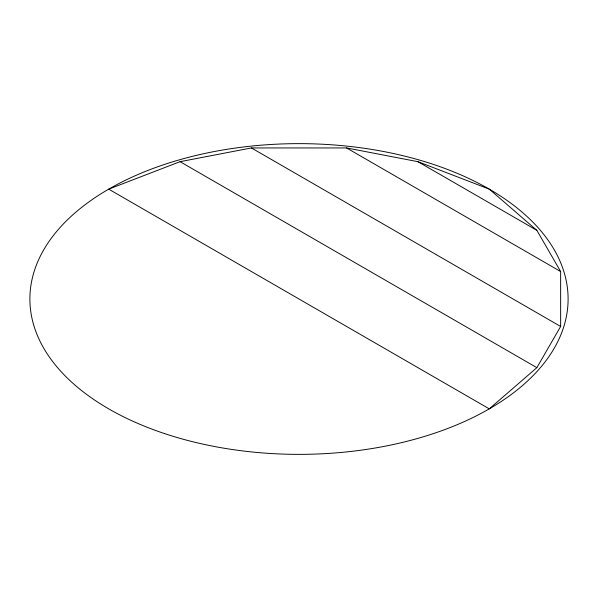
<?xml version="1.0" encoding="UTF-8"?>
<svg xmlns="http://www.w3.org/2000/svg" width="598" height="598" viewBox="0 0 598 598"><rect width="100%" height="100%" fill="white"/><g stroke="black" fill="none" stroke-linecap="round" stroke-linejoin="round"><path stroke-width="0.9" d="M536.855 367.658L560.64 326.463L560.64 271.537L536.855 230.342L489.284 189.14L417.927 161.677L346.571 147.945L251.429 147.945L180.073 161.677L108.716 189.14L489.284 408.86L536.855 367.658L180.073 161.677M417.927 161.677L536.855 230.342M346.571 147.945L560.64 271.537M251.429 147.945L560.64 326.463M164.45 433.55A269.1 155.36 0 0 0 568.1 299A269.1 155.36 0 0 0 164.45 164.45A269.1 155.36 0 0 0 164.45 433.55"/></g></svg>
